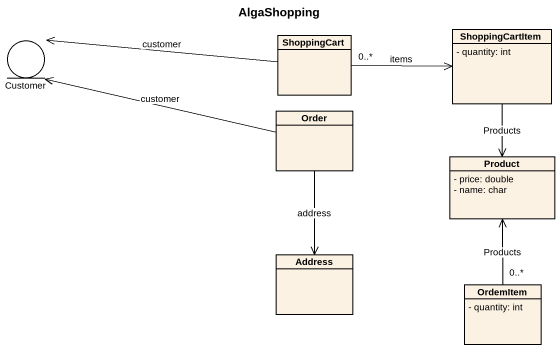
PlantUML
@startuml
title AlgaShopping
allowmixing
hide circle
hide empty members
skinparam classAttributeIconSize 0
entity Customer
class ShoppingCart
class ShoppingCartItem {
  - quantity: int
}
class Order
class Product {
  - price: double
  - name: char
}
class Address
class OrdemItem {
  - quantity: int
}
ShoppingCart -left-> Customer : customer
ShoppingCart "0..*" -right-> ShoppingCartItem : items
ShoppingCartItem --> Product : Products
Order -left-> Customer : customer
Order --> Address : address
OrdemItem "0..*" -up-> Product : Products
@enduml
